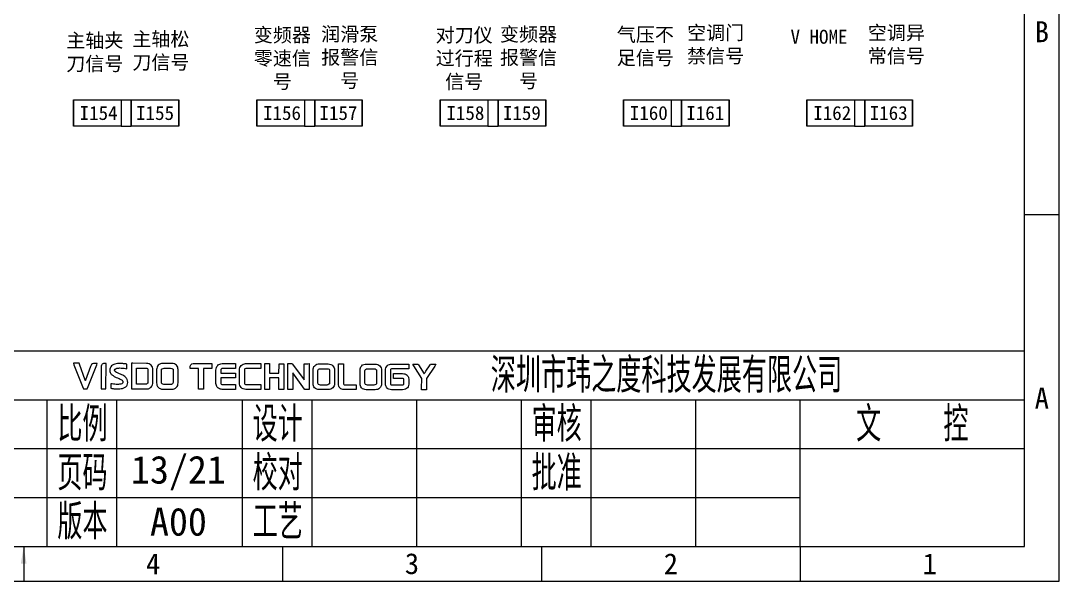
# Model space of a CAD drawing. Header units: millimetres. Extents: x 547 to 2149, y 622 to 1790.
# Drawn here: x 1346.8 to 1495.7, y 1102.4 to 1182.7 of the extents above; entities that cross this region are included whole.
import ezdxf

# ---------------------------------------------------------------- set-up
doc = ezdxf.new("R2010")
doc.units = ezdxf.units.MM
for name, color, linetype in [('中文标注', 3, 'Continuous'), ('仅图框使用', 7, 'Continuous'), ('元器件与线路', 7, 'Continuous'), ('英文数字标注', 3, 'Continuous')]:
    doc.layers.add(name, color=color, linetype=linetype)
doc.styles.get("Standard").update_dxf_attribs({"font": 'txt', "bigfont": 'gbcbig.shx'})
doc.styles.add('宋体', font='')
doc.styles.get('宋体').set_extended_font_data('宋体')
doc.dimstyles.new('ISO-25', dxfattribs={"dimtxt": 2.5, "dimasz": 2.5, "dimexe": 1.25, "dimexo": 0.625, "dimtad": 1, "dimtxsty": 'Standard', "dimcen": 2.5, "dimadec": 0, "dimazin": 0, "dimtfac": 1, "dimtmove": 0, "dimatfit": 3, "dimfxl": 0, "dimarcsym": 0})

# ---------------------------------------------------------------- blocks, each defined once
blk = doc.blocks.new('Logo-Eng')
at = {"layer": '仅图框使用', "color": 4}
for points, knots in [([(-0.44, -1.42), (-0.44, -1.42), (-1.75, 1.92), (-1.75, 1.92), (-1.75, 1.92), (-1.75, 1.92), (-1.84, 2.14), (-1.84, 2.14), (-1.84, 2.14), (-1.84, 2.14), (-1.6, 2.14), (-1.6, 2.14), (-1.6, 2.14), (-1.6, 2.14), (-1.14, 2.14), (-1.14, 2.14), (-1.14, 2.14), (-1.14, 2.14), (-1.02, 2.14), (-1.02, 2.14), (-1.02, 2.14), (-1.02, 2.14), (-0.98, 2.03), (-0.98, 2.03), (-0.98, 2.03), (-0.98, 2.03), (-0.15, -0.28), (-0.15, -0.28), (-0.15, -0.28), (-0.15, -0.28), (-0.15, -0.28), (-0.15, -0.28), (-0.15, -0.28), (-0.14, -0.29), (-0.14, -0.3), (-0.13, -0.31), (-0.13, -0.31), (-0.13, -0.31), (-0.13, -0.31), (-0.13, -0.31), (-0.13, -0.31), (-0.13, -0.31), (-0.13, -0.31), (-0.12, -0.31), (-0.12, -0.31), (-0.12, -0.3), (-0.11, -0.29), (-0.11, -0.28), (-0.11, -0.28), (-0.11, -0.28), (-0.11, -0.28), (-0.11, -0.28), (-0.11, -0.28), (-0.11, -0.28), (0.64, 1.69), (0.64, 1.69), (0.64, 1.69), (0.82, 2.14), (0.9, 2.14), (1.3, 2.13), (1.3, 2.13), (1.3, 2.13), (1.36, 2.13), (1.36, 2.13), (1.36, 2.13), (1.36, 2.13), (1.6, 2.13), (1.6, 2.13), (1.6, 2.13), (1.6, 2.13), (1.51, 1.91), (1.51, 1.91), (1.51, 1.91), (1.51, 1.91), (0.17, -1.42), (0.17, -1.42), (0.17, -1.42), (0.17, -1.42), (0.13, -1.52), (0.13, -1.52), (0.13, -1.52), (0.13, -1.52), (0.02, -1.52), (0.02, -1.52), (0.02, -1.52), (0.02, -1.52), (-0.29, -1.52), (-0.29, -1.52), (-0.29, -1.52), (-0.29, -1.52), (-0.4, -1.52), (-0.4, -1.52), (-0.4, -1.52), (-0.4, -1.52), (-0.44, -1.42), (-0.44, -1.42)], [0, 0, 0, 0, 0.041667, 0.041667, 0.041667, 0.041667, 0.083333, 0.083333, 0.083333, 0.083333, 0.125, 0.125, 0.125, 0.125, 0.166667, 0.166667, 0.166667, 0.166667, 0.208333, 0.208333, 0.208333, 0.208333, 0.25, 0.25, 0.25, 0.25, 0.291667, 0.291667, 0.291667, 0.291667, 0.333333, 0.333333, 0.333333, 0.333333, 0.375, 0.375, 0.375, 0.375, 0.416667, 0.416667, 0.416667, 0.416667, 0.458333, 0.458333, 0.458333, 0.458333, 0.5, 0.5, 0.5, 0.5, 0.541667, 0.541667, 0.541667, 0.541667, 0.583333, 0.583333, 0.583333, 0.583333, 0.625, 0.625, 0.625, 0.625, 0.666667, 0.666667, 0.666667, 0.666667, 0.708333, 0.708333, 0.708333, 0.708333, 0.75, 0.75, 0.75, 0.75, 0.791667, 0.791667, 0.791667, 0.791667, 0.833333, 0.833333, 0.833333, 0.833333, 0.875, 0.875, 0.875, 0.875, 0.916667, 0.916667, 0.916667, 0.916667, 0.958333, 0.958333, 0.958333, 0.958333, 1, 1, 1, 1]), ([(2.85, 1.96), (2.85, 1.96), (2.84, -1.36), (2.84, -1.36), (2.84, -1.36), (2.84, -1.36), (2.84, -1.53), (2.84, -1.53), (2.84, -1.53), (2.84, -1.53), (2.68, -1.53), (2.68, -1.53), (2.68, -1.53), (2.68, -1.53), (2.29, -1.53), (2.29, -1.53), (2.29, -1.53), (2.29, -1.53), (2.13, -1.52), (2.13, -1.52), (2.13, -1.52), (2.13, -1.52), (2.13, -1.36), (2.13, -1.36), (2.13, -1.36), (2.13, -1.36), (2.14, 1.62), (2.14, 1.62), (2.14, 1.62), (2.14, 1.8), (2.2, 1.93), (2.3, 2.01), (2.3, 2.01), (2.4, 2.09), (2.53, 2.13), (2.68, 2.13), (2.68, 2.13), (2.68, 2.13), (2.85, 2.13), (2.85, 2.13), (2.85, 2.13), (2.85, 2.13), (2.85, 1.96), (2.85, 1.96)], [0, 0, 0, 0, 0.090909, 0.090909, 0.090909, 0.090909, 0.181818, 0.181818, 0.181818, 0.181818, 0.272727, 0.272727, 0.272727, 0.272727, 0.363636, 0.363636, 0.363636, 0.363636, 0.454545, 0.454545, 0.454545, 0.454545, 0.545455, 0.545455, 0.545455, 0.545455, 0.636364, 0.636364, 0.636364, 0.636364, 0.727273, 0.727273, 0.727273, 0.727273, 0.818182, 0.818182, 0.818182, 0.818182, 0.909091, 0.909091, 0.909091, 0.909091, 1, 1, 1, 1]), ([(5.48, 2.07), (5.56, 2.06), (5.63, 2.05), (5.68, 2.05), (5.68, 2.05), (5.68, 2.05), (5.82, 2.03), (5.82, 2.03), (5.82, 2.03), (5.82, 2.03), (5.82, 1.89), (5.82, 1.89), (5.82, 1.89), (5.82, 1.89), (5.82, 1.56), (5.82, 1.56), (5.82, 1.56), (5.82, 1.56), (5.82, 1.37), (5.82, 1.37), (5.82, 1.37), (5.82, 1.37), (5.64, 1.4), (5.64, 1.4), (5.64, 1.4), (5.5, 1.42), (5.37, 1.43), (5.22, 1.45), (5.22, 1.45), (5.08, 1.46), (4.94, 1.47), (4.81, 1.47), (4.81, 1.47), (4.64, 1.47), (4.44, 1.46), (4.29, 1.4), (4.29, 1.4), (4.17, 1.36), (4.08, 1.28), (4.07, 1.14), (4.07, 1.14), (4.08, 1.06), (4.13, 1), (4.2, 0.94), (4.2, 0.94), (4.29, 0.87), (4.41, 0.81), (4.51, 0.76), (4.51, 0.76), (4.51, 0.76), (4.51, 0.76), (4.51, 0.76), (4.51, 0.76), (4.63, 0.71), (4.71, 0.67), (4.79, 0.63), (4.79, 0.63), (4.79, 0.63), (4.79, 0.63), (4.79, 0.63), (4.79, 0.63), (4.89, 0.59), (4.98, 0.54), (5.09, 0.49), (5.09, 0.49), (5.19, 0.45), (5.29, 0.4), (5.38, 0.34), (5.38, 0.34), (5.48, 0.28), (5.57, 0.22), (5.66, 0.14), (5.66, 0.14), (5.66, 0.14), (5.66, 0.14), (5.66, 0.14), (5.66, 0.14), (5.75, 0.04), (5.83, -0.07), (5.89, -0.2), (5.89, -0.2), (5.94, -0.32), (5.97, -0.46), (5.97, -0.59), (5.97, -0.59), (5.97, -0.73), (5.93, -0.87), (5.86, -1), (5.86, -1), (5.8, -1.12), (5.7, -1.23), (5.58, -1.3), (5.58, -1.3), (5.37, -1.43), (5.11, -1.49), (4.84, -1.51), (4.84, -1.51), (4.58, -1.54), (4.31, -1.53), (4.08, -1.5), (4.08, -1.5), (4.02, -1.5), (3.95, -1.49), (3.89, -1.48), (3.89, -1.48), (3.82, -1.47), (3.75, -1.46), (3.68, -1.45), (3.68, -1.45), (3.68, -1.45), (3.54, -1.43), (3.54, -1.43), (3.54, -1.43), (3.54, -1.43), (3.54, -1.29), (3.54, -1.29), (3.54, -1.29), (3.54, -1.29), (3.54, -0.98), (3.54, -0.98), (3.54, -0.98), (3.54, -0.98), (3.54, -0.79), (3.54, -0.79), (3.54, -0.79), (3.54, -0.79), (3.73, -0.82), (3.73, -0.82), (3.73, -0.82), (3.86, -0.84), (3.99, -0.86), (4.11, -0.87), (4.11, -0.87), (4.24, -0.88), (4.36, -0.89), (4.49, -0.89), (4.49, -0.89), (4.49, -0.89), (4.49, -0.89), (4.49, -0.89), (4.49, -0.89), (4.6, -0.89), (4.69, -0.88), (4.78, -0.87), (4.78, -0.87), (4.86, -0.87), (4.93, -0.85), (4.99, -0.84), (4.99, -0.84), (5.08, -0.81), (5.17, -0.77), (5.23, -0.71), (5.23, -0.71), (5.26, -0.68), (5.28, -0.64), (5.28, -0.59), (5.28, -0.59), (5.28, -0.59), (5.28, -0.59), (5.28, -0.59), (5.28, -0.59), (5.28, -0.53), (5.27, -0.47), (5.25, -0.42), (5.25, -0.42), (5.22, -0.37), (5.19, -0.33), (5.14, -0.29), (5.14, -0.29), (5.14, -0.29), (5.14, -0.29), (5.14, -0.29), (5.14, -0.29), (5.09, -0.25), (5.03, -0.21), (4.96, -0.17), (4.96, -0.17), (4.89, -0.13), (4.82, -0.1), (4.75, -0.06), (4.75, -0.06), (4.75, -0.06), (4.75, -0.06), (4.75, -0.06), (4.75, -0.06), (4.75, -0.06), (4.71, -0.04), (4.71, -0.04), (4.71, -0.04), (4.64, -0.02), (4.58, 0.01), (4.5, 0.05), (4.5, 0.05), (4.39, 0.1), (4.26, 0.15), (4.13, 0.21), (4.13, 0.21), (4, 0.28), (3.88, 0.35), (3.77, 0.44), (3.77, 0.44), (3.77, 0.44), (3.77, 0.44), (3.77, 0.44), (3.77, 0.44), (3.71, 0.48), (3.66, 0.53), (3.62, 0.58), (3.62, 0.58), (3.57, 0.63), (3.53, 0.68), (3.5, 0.74), (3.5, 0.74), (3.5, 0.74), (3.49, 0.74), (3.49, 0.74), (3.49, 0.74), (3.41, 0.87), (3.38, 1.03), (3.39, 1.18), (3.39, 1.18), (3.4, 1.35), (3.45, 1.52), (3.53, 1.63), (3.53, 1.63), (3.53, 1.63), (3.53, 1.63), (3.53, 1.63), (3.53, 1.63), (3.67, 1.84), (3.89, 1.96), (4.13, 2.03), (4.13, 2.03), (4.36, 2.1), (4.6, 2.11), (4.81, 2.11), (4.81, 2.11), (4.89, 2.11), (4.97, 2.11), (5.05, 2.11), (5.05, 2.11), (5.13, 2.1), (5.21, 2.1), (5.28, 2.09), (5.28, 2.09), (5.34, 2.08), (5.41, 2.08), (5.48, 2.07)], [0, 0, 0, 0, 0.016129, 0.016129, 0.016129, 0.016129, 0.032258, 0.032258, 0.032258, 0.032258, 0.048387, 0.048387, 0.048387, 0.048387, 0.064516, 0.064516, 0.064516, 0.064516, 0.080645, 0.080645, 0.080645, 0.080645, 0.096774, 0.096774, 0.096774, 0.096774, 0.112903, 0.112903, 0.112903, 0.112903, 0.129032, 0.129032, 0.129032, 0.129032, 0.145161, 0.145161, 0.145161, 0.145161, 0.16129, 0.16129, 0.16129, 0.16129, 0.177419, 0.177419, 0.177419, 0.177419, 0.193548, 0.193548, 0.193548, 0.193548, 0.209677, 0.209677, 0.209677, 0.209677, 0.225806, 0.225806, 0.225806, 0.225806, 0.241935, 0.241935, 0.241935, 0.241935, 0.258065, 0.258065, 0.258065, 0.258065, 0.274194, 0.274194, 0.274194, 0.274194, 0.290323, 0.290323, 0.290323, 0.290323, 0.306452, 0.306452, 0.306452, 0.306452, 0.322581, 0.322581, 0.322581, 0.322581, 0.33871, 0.33871, 0.33871, 0.33871, 0.354839, 0.354839, 0.354839, 0.354839, 0.370968, 0.370968, 0.370968, 0.370968, 0.387097, 0.387097, 0.387097, 0.387097, 0.403226, 0.403226, 0.403226, 0.403226, 0.419355, 0.419355, 0.419355, 0.419355, 0.435484, 0.435484, 0.435484, 0.435484, 0.451613, 0.451613, 0.451613, 0.451613, 0.467742, 0.467742, 0.467742, 0.467742, 0.483871, 0.483871, 0.483871, 0.483871, 0.5, 0.5, 0.5, 0.5, 0.516129, 0.516129, 0.516129, 0.516129, 0.532258, 0.532258, 0.532258, 0.532258, 0.548387, 0.548387, 0.548387, 0.548387, 0.564516, 0.564516, 0.564516, 0.564516, 0.580645, 0.580645, 0.580645, 0.580645, 0.596774, 0.596774, 0.596774, 0.596774, 0.612903, 0.612903, 0.612903, 0.612903, 0.629032, 0.629032, 0.629032, 0.629032, 0.645161, 0.645161, 0.645161, 0.645161, 0.66129, 0.66129, 0.66129, 0.66129, 0.677419, 0.677419, 0.677419, 0.677419, 0.693548, 0.693548, 0.693548, 0.693548, 0.709677, 0.709677, 0.709677, 0.709677, 0.725806, 0.725806, 0.725806, 0.725806, 0.741935, 0.741935, 0.741935, 0.741935, 0.758065, 0.758065, 0.758065, 0.758065, 0.774194, 0.774194, 0.774194, 0.774194, 0.790323, 0.790323, 0.790323, 0.790323, 0.806452, 0.806452, 0.806452, 0.806452, 0.822581, 0.822581, 0.822581, 0.822581, 0.83871, 0.83871, 0.83871, 0.83871, 0.854839, 0.854839, 0.854839, 0.854839, 0.870968, 0.870968, 0.870968, 0.870968, 0.887097, 0.887097, 0.887097, 0.887097, 0.903226, 0.903226, 0.903226, 0.903226, 0.919355, 0.919355, 0.919355, 0.919355, 0.935484, 0.935484, 0.935484, 0.935484, 0.951613, 0.951613, 0.951613, 0.951613, 0.967742, 0.967742, 0.967742, 0.967742, 0.983871, 0.983871, 0.983871, 0.983871, 1, 1, 1, 1]), ([(6.51, -1.38), (6.51, -1.38), (6.52, 1.97), (6.52, 1.97), (6.52, 1.97), (6.52, 1.97), (6.52, 2.14), (6.52, 2.14), (6.52, 2.14), (6.52, 2.14), (6.68, 2.14), (6.68, 2.14), (6.68, 2.14), (6.68, 2.14), (8.65, 2.13), (8.65, 2.13), (8.65, 2.13), (8.78, 2.13), (8.9, 2.11), (9.01, 2.07), (9.01, 2.07), (9.12, 2.02), (9.22, 1.96), (9.31, 1.87), (9.31, 1.87), (9.31, 1.87), (9.31, 1.87), (9.31, 1.87), (9.31, 1.87), (9.4, 1.79), (9.46, 1.69), (9.5, 1.57), (9.5, 1.57), (9.54, 1.46), (9.56, 1.34), (9.56, 1.21), (9.56, 1.21), (9.56, 1.21), (9.56, -0.55), (9.56, -0.55), (9.56, -0.55), (9.56, -0.71), (9.54, -0.84), (9.5, -0.96), (9.5, -0.96), (9.45, -1.09), (9.39, -1.2), (9.3, -1.29), (9.3, -1.29), (9.3, -1.29), (9.3, -1.29), (9.3, -1.29), (9.3, -1.29), (9.26, -1.33), (9.22, -1.36), (9.17, -1.39), (9.17, -1.39), (9.17, -1.39), (9.17, -1.39), (9.17, -1.39), (9.17, -1.39), (9.12, -1.43), (9.07, -1.45), (9.01, -1.48), (9.01, -1.48), (9.01, -1.48), (9.01, -1.48), (9.01, -1.48), (9.01, -1.48), (8.96, -1.5), (8.92, -1.52), (8.87, -1.53), (8.87, -1.53), (8.87, -1.53), (8.87, -1.53), (8.87, -1.53), (8.87, -1.53), (8.82, -1.54), (8.77, -1.54), (8.73, -1.54), (8.73, -1.54), (8.73, -1.54), (6.67, -1.54), (6.67, -1.54), (6.67, -1.54), (6.67, -1.54), (6.51, -1.54), (6.51, -1.54), (6.51, -1.54), (6.51, -1.54), (6.51, -1.38), (6.51, -1.38)], [0, 0, 0, 0, 0.043478, 0.043478, 0.043478, 0.043478, 0.086957, 0.086957, 0.086957, 0.086957, 0.130435, 0.130435, 0.130435, 0.130435, 0.173913, 0.173913, 0.173913, 0.173913, 0.217391, 0.217391, 0.217391, 0.217391, 0.26087, 0.26087, 0.26087, 0.26087, 0.304348, 0.304348, 0.304348, 0.304348, 0.347826, 0.347826, 0.347826, 0.347826, 0.391304, 0.391304, 0.391304, 0.391304, 0.434783, 0.434783, 0.434783, 0.434783, 0.478261, 0.478261, 0.478261, 0.478261, 0.521739, 0.521739, 0.521739, 0.521739, 0.565217, 0.565217, 0.565217, 0.565217, 0.608696, 0.608696, 0.608696, 0.608696, 0.652174, 0.652174, 0.652174, 0.652174, 0.695652, 0.695652, 0.695652, 0.695652, 0.73913, 0.73913, 0.73913, 0.73913, 0.782609, 0.782609, 0.782609, 0.782609, 0.826087, 0.826087, 0.826087, 0.826087, 0.869565, 0.869565, 0.869565, 0.869565, 0.913043, 0.913043, 0.913043, 0.913043, 0.956522, 0.956522, 0.956522, 0.956522, 1, 1, 1, 1]), ([(10.1, -0.67), (10.1, -0.67), (10.1, 1.24), (10.1, 1.24), (10.1, 1.24), (10.1, 1.36), (10.12, 1.48), (10.16, 1.58), (10.16, 1.58), (10.2, 1.69), (10.26, 1.79), (10.34, 1.87), (10.34, 1.87), (10.34, 1.87), (10.34, 1.87), (10.34, 1.87), (10.34, 1.87), (10.42, 1.96), (10.52, 2.02), (10.64, 2.07), (10.64, 2.07), (10.75, 2.11), (10.87, 2.13), (11.01, 2.13), (11.01, 2.13), (11.01, 2.13), (12.28, 2.13), (12.28, 2.13), (12.28, 2.13), (12.42, 2.13), (12.54, 2.11), (12.65, 2.06), (12.65, 2.06), (12.76, 2.02), (12.86, 1.95), (12.95, 1.86), (12.95, 1.86), (13.02, 1.78), (13.08, 1.68), (13.12, 1.58), (13.12, 1.58), (13.16, 1.47), (13.18, 1.36), (13.18, 1.23), (13.18, 1.23), (13.18, 1.23), (13.17, -0.68), (13.17, -0.68), (13.17, -0.68), (13.17, -0.8), (13.15, -0.92), (13.12, -1.02), (13.12, -1.02), (13.08, -1.12), (13.02, -1.22), (12.94, -1.3), (12.94, -1.3), (12.85, -1.39), (12.75, -1.45), (12.64, -1.5), (12.64, -1.5), (12.53, -1.54), (12.41, -1.56), (12.27, -1.56), (12.27, -1.56), (12.27, -1.56), (11, -1.56), (11, -1.56), (11, -1.56), (10.87, -1.56), (10.74, -1.54), (10.63, -1.49), (10.63, -1.49), (10.52, -1.45), (10.42, -1.38), (10.33, -1.29), (10.33, -1.29), (10.33, -1.29), (10.33, -1.29), (10.33, -1.29), (10.33, -1.29), (10.25, -1.21), (10.19, -1.12), (10.15, -1.01), (10.15, -1.01), (10.11, -0.91), (10.1, -0.8), (10.1, -0.67)], [0, 0, 0, 0, 0.045455, 0.045455, 0.045455, 0.045455, 0.090909, 0.090909, 0.090909, 0.090909, 0.136364, 0.136364, 0.136364, 0.136364, 0.181818, 0.181818, 0.181818, 0.181818, 0.227273, 0.227273, 0.227273, 0.227273, 0.272727, 0.272727, 0.272727, 0.272727, 0.318182, 0.318182, 0.318182, 0.318182, 0.363636, 0.363636, 0.363636, 0.363636, 0.409091, 0.409091, 0.409091, 0.409091, 0.454545, 0.454545, 0.454545, 0.454545, 0.5, 0.5, 0.5, 0.5, 0.545455, 0.545455, 0.545455, 0.545455, 0.590909, 0.590909, 0.590909, 0.590909, 0.636364, 0.636364, 0.636364, 0.636364, 0.681818, 0.681818, 0.681818, 0.681818, 0.727273, 0.727273, 0.727273, 0.727273, 0.772727, 0.772727, 0.772727, 0.772727, 0.818182, 0.818182, 0.818182, 0.818182, 0.863636, 0.863636, 0.863636, 0.863636, 0.909091, 0.909091, 0.909091, 0.909091, 0.954545, 0.954545, 0.954545, 0.954545, 1, 1, 1, 1]), ([(7.22, -0.84), (7.22, -0.84), (8.48, -0.85), (8.48, -0.85), (8.48, -0.85), (8.59, -0.85), (8.7, -0.83), (8.77, -0.77), (8.77, -0.77), (8.82, -0.73), (8.85, -0.66), (8.85, -0.55), (8.85, -0.55), (8.85, -0.55), (8.85, 1.12), (8.85, 1.12), (8.85, 1.12), (8.85, 1.27), (8.83, 1.35), (8.79, 1.39), (8.79, 1.39), (8.75, 1.43), (8.67, 1.44), (8.55, 1.44), (8.55, 1.44), (8.55, 1.44), (7.23, 1.45), (7.23, 1.45), (7.23, 1.45), (7.23, 1.45), (7.22, -0.84), (7.22, -0.84)], [0, 0, 0, 0, 0.125, 0.125, 0.125, 0.125, 0.25, 0.25, 0.25, 0.25, 0.375, 0.375, 0.375, 0.375, 0.5, 0.5, 0.5, 0.5, 0.625, 0.625, 0.625, 0.625, 0.75, 0.75, 0.75, 0.75, 0.875, 0.875, 0.875, 0.875, 1, 1, 1, 1]), ([(11.16, -0.89), (11.16, -0.89), (12.07, -0.9), (12.07, -0.9), (12.07, -0.9), (12.18, -0.9), (12.3, -0.87), (12.38, -0.8), (12.38, -0.8), (12.43, -0.76), (12.47, -0.7), (12.47, -0.62), (12.47, -0.62), (12.47, -0.62), (12.47, 1.19), (12.47, 1.19), (12.47, 1.19), (12.47, 1.26), (12.45, 1.32), (12.39, 1.36), (12.39, 1.36), (12.33, 1.41), (12.23, 1.43), (12.09, 1.43), (12.09, 1.43), (12.09, 1.43), (11.19, 1.44), (11.19, 1.44), (11.19, 1.44), (11.06, 1.44), (10.96, 1.41), (10.89, 1.36), (10.89, 1.36), (10.83, 1.32), (10.8, 1.26), (10.8, 1.19), (10.8, 1.19), (10.8, 1.19), (10.8, -0.62), (10.8, -0.62), (10.8, -0.62), (10.8, -0.68), (10.83, -0.75), (10.9, -0.81), (10.9, -0.81), (10.96, -0.86), (11.05, -0.89), (11.16, -0.89)], [0, 0, 0, 0, 0.083333, 0.083333, 0.083333, 0.083333, 0.166667, 0.166667, 0.166667, 0.166667, 0.25, 0.25, 0.25, 0.25, 0.333333, 0.333333, 0.333333, 0.333333, 0.416667, 0.416667, 0.416667, 0.416667, 0.5, 0.5, 0.5, 0.5, 0.583333, 0.583333, 0.583333, 0.583333, 0.666667, 0.666667, 0.666667, 0.666667, 0.75, 0.75, 0.75, 0.75, 0.833333, 0.833333, 0.833333, 0.833333, 0.916667, 0.916667, 0.916667, 0.916667, 1, 1, 1, 1]), ([(18.72, -1.16), (18.64, -1.01), (18.6, -0.82), (18.6, -0.59), (18.6, -0.59), (18.6, -0.59), (18.6, 1.15), (18.6, 1.15)], [0.73684211, 0.73684211, 0.73684211, 0.73684211, 0.76315789, 0.76315789, 0.76315789, 0.76315789, 0.78947368, 0.78947368, 0.78947368, 0.78947368]), ([(33.6, -0.97), (33.6, -0.97), (34.51, -0.97), (34.51, -0.97), (34.51, -0.97), (34.61, -0.97), (34.73, -0.94), (34.81, -0.87), (34.81, -0.87), (34.86, -0.83), (34.9, -0.77), (34.9, -0.7), (34.9, -0.7), (34.9, -0.7), (34.9, 1.12), (34.9, 1.12), (34.9, 1.12), (34.9, 1.19), (34.88, 1.25), (34.83, 1.29), (34.83, 1.29), (34.76, 1.33), (34.67, 1.36), (34.53, 1.36), (34.53, 1.36), (34.53, 1.36), (33.62, 1.36), (33.62, 1.36), (33.62, 1.36), (33.49, 1.36), (33.39, 1.33), (33.32, 1.29), (33.32, 1.29), (33.32, 1.29), (33.32, 1.29), (33.32, 1.29), (33.32, 1.29), (33.27, 1.24), (33.24, 1.19), (33.24, 1.12), (33.24, 1.12), (33.24, 1.12), (33.23, -0.69), (33.23, -0.69), (33.23, -0.69), (33.23, -0.75), (33.27, -0.83), (33.33, -0.88), (33.33, -0.88), (33.39, -0.93), (33.48, -0.96), (33.6, -0.97)], [0, 0, 0, 0, 0.076923, 0.076923, 0.076923, 0.076923, 0.153846, 0.153846, 0.153846, 0.153846, 0.230769, 0.230769, 0.230769, 0.230769, 0.307692, 0.307692, 0.307692, 0.307692, 0.384615, 0.384615, 0.384615, 0.384615, 0.461538, 0.461538, 0.461538, 0.461538, 0.538462, 0.538462, 0.538462, 0.538462, 0.615385, 0.615385, 0.615385, 0.615385, 0.692308, 0.692308, 0.692308, 0.692308, 0.769231, 0.769231, 0.769231, 0.769231, 0.846154, 0.846154, 0.846154, 0.846154, 0.923077, 0.923077, 0.923077, 0.923077, 1, 1, 1, 1]), ([(40.34, -0.98), (40.34, -0.98), (41.25, -0.98), (41.25, -0.98), (41.25, -0.98), (41.35, -0.98), (41.47, -0.95), (41.55, -0.89), (41.55, -0.89), (41.6, -0.85), (41.64, -0.79), (41.64, -0.71), (41.64, -0.71), (41.64, -0.71), (41.64, 1.1), (41.64, 1.1), (41.64, 1.1), (41.64, 1.17), (41.62, 1.23), (41.56, 1.27), (41.56, 1.27), (41.5, 1.32), (41.4, 1.35), (41.27, 1.35), (41.27, 1.35), (41.27, 1.35), (40.36, 1.35), (40.36, 1.35), (40.36, 1.35), (40.23, 1.35), (40.13, 1.32), (40.06, 1.27), (40.06, 1.27), (40.06, 1.27), (40.06, 1.27), (40.06, 1.27), (40.06, 1.27), (40.01, 1.23), (39.98, 1.17), (39.98, 1.11), (39.98, 1.11), (39.98, 1.11), (39.97, -0.71), (39.97, -0.71), (39.97, -0.71), (39.97, -0.77), (40, -0.84), (40.07, -0.9), (40.07, -0.9), (40.13, -0.95), (40.22, -0.98), (40.34, -0.98)], [0, 0, 0, 0, 0.076923, 0.076923, 0.076923, 0.076923, 0.153846, 0.153846, 0.153846, 0.153846, 0.230769, 0.230769, 0.230769, 0.230769, 0.307692, 0.307692, 0.307692, 0.307692, 0.384615, 0.384615, 0.384615, 0.384615, 0.461538, 0.461538, 0.461538, 0.461538, 0.538462, 0.538462, 0.538462, 0.538462, 0.615385, 0.615385, 0.615385, 0.615385, 0.692308, 0.692308, 0.692308, 0.692308, 0.769231, 0.769231, 0.769231, 0.769231, 0.846154, 0.846154, 0.846154, 0.846154, 0.923077, 0.923077, 0.923077, 0.923077, 1, 1, 1, 1]), ([(43.15, -1.4), (42.99, -1.23), (42.91, -1), (42.91, -0.74), (42.91, -0.74), (42.91, -0.74), (42.91, 1.14), (42.91, 1.14)], [0.76190476, 0.76190476, 0.76190476, 0.76190476, 0.78571429, 0.78571429, 0.78571429, 0.78571429, 0.80952381, 0.80952381, 0.80952381, 0.80952381])]:
    blk.add_open_spline(points, degree=3, knots=knots, dxfattribs=at)
for points in [[(14.91, 1.57), (14.91, 1.68), (14.94, 1.83), (15.02, 1.94)], [(14.91, 1.41), (14.91, 1.41), (14.91, 1.57), (14.91, 1.57)], [(15.02, 1.94), (15.09, 2.04), (15.2, 2.11), (15.35, 2.11)], [(15.35, 2.11), (15.35, 2.11), (17.88, 2.1), (17.88, 2.1)], [(17.88, 2.1), (17.88, 2.1), (18.04, 2.1), (18.04, 2.1)], [(18.04, 2.1), (18.04, 2.1), (18.04, 1.94), (18.04, 1.94)], [(18.04, 1.94), (18.04, 1.94), (18.04, 1.56), (18.04, 1.56)], [(18.04, 1.56), (18.04, 1.56), (18.04, 1.4), (18.04, 1.4)], [(18.6, 1.15), (18.6, 1.28), (18.63, 1.41), (18.67, 1.53)], [(18.67, 1.53), (18.71, 1.65), (18.78, 1.75), (18.86, 1.85)], [(18.86, 1.85), (18.94, 1.93), (19.04, 2), (19.15, 2.04)], [(18.86, 1.85), (18.86, 1.85), (18.86, 1.85), (18.86, 1.85)], [(19.15, 2.04), (19.25, 2.08), (19.37, 2.1), (19.5, 2.1)], [(19.5, 2.1), (19.5, 2.1), (21.26, 2.1), (21.26, 2.1)], [(21.26, 2.1), (21.26, 2.1), (21.42, 2.09), (21.42, 2.09)], [(21.42, 2.09), (21.42, 2.09), (21.42, 1.93), (21.42, 1.93)], [(21.42, 1.93), (21.42, 1.93), (21.42, 1.56), (21.42, 1.56)], [(21.42, 1.56), (21.42, 1.56), (21.42, 1.4), (21.42, 1.4)], [(21.98, 1.19), (21.98, 1.31), (22, 1.43), (22.04, 1.54)], [(22.04, 1.54), (22.09, 1.65), (22.15, 1.74), (22.23, 1.83)], [(22.23, 1.83), (22.32, 1.92), (22.41, 1.98), (22.52, 2.03)], [(22.52, 2.03), (22.62, 2.07), (22.74, 2.09), (22.86, 2.09)], [(22.86, 2.09), (22.86, 2.09), (24.88, 2.09), (24.88, 2.09)], [(24.88, 2.09), (24.88, 2.09), (25.04, 2.09), (25.04, 2.09)], [(25.04, 2.09), (25.04, 2.09), (25.04, 1.93), (25.04, 1.93)], [(25.04, 1.93), (25.04, 1.93), (25.04, 1.55), (25.04, 1.55)], [(25.04, 1.55), (25.04, 1.55), (25.04, 1.39), (25.04, 1.39)], [(25.6, -1.43), (25.6, -1.43), (25.61, 1.92), (25.61, 1.92)], [(25.61, 1.92), (25.61, 1.92), (25.61, 2.09), (25.61, 2.09)], [(25.61, 2.09), (25.61, 2.09), (25.77, 2.09), (25.77, 2.09)], [(25.77, 2.09), (25.77, 2.09), (26.15, 2.09), (26.15, 2.09)], [(26.15, 2.09), (26.15, 2.09), (26.31, 2.09), (26.31, 2.09)], [(26.31, 2.09), (26.31, 2.09), (26.31, 1.92), (26.31, 1.92)], [(26.31, 1.92), (26.31, 1.92), (26.31, 0.74), (26.31, 0.74)], [(27.65, 0.73), (27.65, 0.73), (27.66, 1.92), (27.66, 1.92)], [(27.66, 1.92), (27.66, 1.92), (27.66, 2.08), (27.66, 2.08)], [(27.66, 2.08), (27.66, 2.08), (27.82, 2.08), (27.82, 2.08)], [(27.82, 2.08), (27.82, 2.08), (28.2, 2.08), (28.2, 2.08)], [(28.2, 2.08), (28.2, 2.08), (28.36, 2.08), (28.36, 2.08)], [(28.36, 1.92), (28.36, 1.92), (28.35, -1.44), (28.35, -1.44)], [(28.36, 2.08), (28.36, 2.08), (28.36, 1.92), (28.36, 1.92)], [(28.92, -1.46), (28.92, -1.46), (28.93, 1.93), (28.93, 1.93)], [(28.93, 1.93), (28.93, 1.93), (28.93, 2.09), (28.93, 2.09)], [(28.93, 2.09), (28.93, 2.09), (29.09, 2.09), (29.09, 2.09)], [(29.09, 2.09), (29.09, 2.09), (29.47, 2.09), (29.47, 2.09)], [(29.47, 2.09), (29.47, 2.09), (29.55, 2.09), (29.55, 2.09)], [(29.55, 2.09), (29.55, 2.09), (29.6, 2.02), (29.6, 2.02)], [(29.6, 2.02), (29.6, 2.02), (31.26, -0.25), (31.26, -0.25)], [(31.26, -0.25), (31.26, -0.25), (31.27, 1.91), (31.27, 1.91)], [(31.27, 1.91), (31.27, 1.91), (31.27, 2.07), (31.27, 2.07)], [(31.27, 2.07), (31.27, 2.07), (31.42, 2.07), (31.42, 2.07)], [(31.42, 2.07), (31.42, 2.07), (31.8, 2.08), (31.8, 2.08)], [(31.8, 2.08), (31.8, 2.08), (31.97, 2.09), (31.97, 2.09)], [(31.97, 1.92), (31.97, 1.92), (31.96, -1.47), (31.96, -1.47)], [(31.97, 2.09), (31.97, 2.09), (31.97, 1.92), (31.97, 1.92)], [(32.53, 1.17), (32.53, 1.29), (32.55, 1.41), (32.59, 1.51)], [(32.59, 1.51), (32.63, 1.62), (32.69, 1.71), (32.77, 1.79)], [(32.77, 1.79), (32.86, 1.88), (32.96, 1.95), (33.07, 2)], [(33.07, 2), (33.18, 2.04), (33.31, 2.06), (33.44, 2.06)], [(33.44, 2.06), (33.44, 2.06), (34.71, 2.06), (34.71, 2.06)], [(34.71, 2.06), (34.85, 2.06), (34.97, 2.03), (35.08, 1.99)], [(35.08, 1.99), (35.08, 1.99), (35.08, 1.99), (35.08, 1.99)], [(35.08, 1.99), (35.2, 1.95), (35.3, 1.88), (35.38, 1.79)], [(35.38, 1.79), (35.46, 1.71), (35.52, 1.61), (35.55, 1.5)], [(35.55, 1.5), (35.59, 1.4), (35.61, 1.28), (35.61, 1.16)], [(36.17, -0.77), (36.17, -0.77), (36.18, 1.89), (36.18, 1.89)], [(36.18, 1.89), (36.18, 1.89), (36.18, 2.05), (36.18, 2.05)], [(36.18, 2.05), (36.18, 2.05), (36.34, 2.05), (36.34, 2.05)], [(36.34, 2.05), (36.34, 2.05), (36.72, 2.05), (36.72, 2.05)], [(36.72, 2.05), (36.72, 2.05), (36.88, 2.05), (36.88, 2.05)], [(36.88, 2.05), (36.88, 2.05), (36.88, 1.88), (36.88, 1.88)], [(36.88, 1.88), (36.88, 1.88), (36.88, -0.7), (36.88, -0.7)], [(39.27, 1.15), (39.27, 1.28), (39.29, 1.39), (39.33, 1.5)], [(39.33, 1.5), (39.37, 1.6), (39.43, 1.7), (39.51, 1.78)], [(39.51, 1.78), (39.59, 1.87), (39.7, 1.94), (39.81, 1.98)], [(39.81, 1.98), (39.92, 2.02), (40.05, 2.05), (40.18, 2.04)], [(40.18, 2.04), (40.18, 2.04), (41.45, 2.04), (41.45, 2.04)], [(41.45, 2.04), (41.59, 2.04), (41.71, 2.02), (41.82, 1.97)], [(41.82, 1.97), (41.82, 1.97), (41.82, 1.98), (41.82, 1.98)], [(41.82, 1.98), (41.94, 1.93), (42.03, 1.86), (42.12, 1.77)], [(42.12, 1.77), (42.2, 1.69), (42.26, 1.6), (42.29, 1.49)], [(42.98, 1.49), (43.02, 1.6), (43.09, 1.7), (43.17, 1.79)], [(43.17, 1.79), (43.25, 1.87), (43.36, 1.94), (43.48, 1.98)], [(43.48, 1.98), (43.59, 2.02), (43.72, 2.04), (43.87, 2.04)], [(43.48, 1.98), (43.48, 1.98), (43.48, 1.98), (43.48, 1.98)], [(43.87, 2.04), (43.87, 2.04), (46.11, 2.04), (46.11, 2.04)], [(46.11, 2.04), (46.11, 2.04), (46.28, 2.04), (46.28, 2.04)], [(46.28, 1.5), (46.28, 1.5), (46.27, 1.34), (46.27, 1.34)], [(46.28, 2.04), (46.28, 2.04), (46.28, 1.87), (46.28, 1.87)], [(46.28, 1.87), (46.28, 1.87), (46.28, 1.5), (46.28, 1.5)], [(47, 1.76), (47, 1.76), (46.85, 2.01), (46.85, 2.01)], [(46.85, 2.01), (46.85, 2.01), (47.14, 2.01), (47.14, 2.01)], [(48.11, -0.04), (48.11, -0.04), (47, 1.76), (47, 1.76)], [(47.14, 2.01), (47.14, 2.01), (47.52, 2.01), (47.52, 2.01)], [(47.52, 2.01), (47.52, 2.01), (47.61, 2.01), (47.61, 2.01)], [(47.61, 2.01), (47.61, 2.01), (47.66, 1.93), (47.66, 1.93)], [(47.66, 1.93), (47.66, 1.93), (48.48, 0.65), (48.48, 0.65)], [(48.71, 1), (48.71, 1), (49.34, 1.93), (49.34, 1.93)], [(49.99, 1.75), (49.99, 1.75), (48.81, -0.04), (48.81, -0.04)], [(49.34, 1.93), (49.34, 1.93), (49.38, 2), (49.38, 2)], [(49.38, 2), (49.38, 2), (49.47, 2), (49.47, 2)], [(49.47, 2), (49.47, 2), (49.85, 2), (49.85, 2)], [(49.85, 2), (49.85, 2), (50.15, 2), (50.15, 2)], [(50.15, 2), (50.15, 2), (49.99, 1.75), (49.99, 1.75)], [(15.07, 1.41), (15.07, 1.41), (14.91, 1.41), (14.91, 1.41)], [(16.12, 1.4), (16.12, 1.4), (15.07, 1.41), (15.07, 1.41)], [(16.11, -1.42), (16.11, -1.42), (16.12, 1.4), (16.12, 1.4)], [(17.88, 1.4), (17.88, 1.4), (16.82, 1.4), (16.82, 1.4)], [(16.82, 1.4), (16.82, 1.4), (16.82, -1.42), (16.82, -1.42)], [(18.04, 1.4), (18.04, 1.4), (17.88, 1.4), (17.88, 1.4)], [(19.31, 0.05), (19.31, 0.05), (19.3, -0.66), (19.3, -0.66)], [(19.35, 1.32), (19.31, 1.29), (19.31, 1.22), (19.31, 1.16)], [(19.31, 1.16), (19.31, 1.16), (19.31, 0.75), (19.31, 0.75)], [(19.31, 0.75), (19.31, 0.75), (21.25, 0.74), (21.25, 0.74)], [(21.25, 0.05), (21.25, 0.05), (19.31, 0.05), (19.31, 0.05)], [(19.69, 1.4), (19.5, 1.4), (19.4, 1.37), (19.35, 1.32)], [(21.25, 1.4), (21.25, 1.4), (19.69, 1.4), (19.69, 1.4)], [(21.42, 1.4), (21.42, 1.4), (21.25, 1.4), (21.25, 1.4)], [(21.25, 0.74), (21.25, 0.74), (21.41, 0.74), (21.41, 0.74)], [(21.41, 0.05), (21.41, 0.05), (21.25, 0.05), (21.25, 0.05)], [(21.41, 0.74), (21.41, 0.74), (21.41, 0.58), (21.41, 0.58)], [(21.41, 0.58), (21.41, 0.58), (21.41, 0.21), (21.41, 0.21)], [(21.41, 0.21), (21.41, 0.21), (21.41, 0.05), (21.41, 0.05)], [(21.98, -0.62), (21.98, -0.62), (21.98, 1.19), (21.98, 1.19)], [(22.76, 1.35), (22.71, 1.32), (22.69, 1.27), (22.69, 1.16)], [(22.69, 1.16), (22.69, 1.16), (22.69, -0.6), (22.69, -0.6)], [(23.05, 1.39), (22.92, 1.39), (22.82, 1.38), (22.76, 1.35)], [(24.88, 1.39), (24.88, 1.39), (23.05, 1.39), (23.05, 1.39)], [(25.04, 1.39), (25.04, 1.39), (24.88, 1.39), (24.88, 1.39)], [(26.31, 0.74), (26.31, 0.74), (27.65, 0.73), (27.65, 0.73)], [(27.65, 0.04), (27.65, 0.04), (26.31, 0.04), (26.31, 0.04)], [(26.31, 0.04), (26.31, 0.04), (26.31, -1.44), (26.31, -1.44)], [(27.65, -1.44), (27.65, -1.44), (27.65, 0.04), (27.65, 0.04)], [(29.63, 0.79), (29.63, 0.79), (29.62, -1.46), (29.62, -1.46)], [(31.29, -1.56), (31.29, -1.56), (29.63, 0.79), (29.63, 0.79)], [(32.53, -0.74), (32.53, -0.74), (32.53, 1.17), (32.53, 1.17)], [(35.61, 1.16), (35.61, 1.16), (35.61, -0.75), (35.61, -0.75)], [(39.27, -0.76), (39.27, -0.76), (39.27, 1.15), (39.27, 1.15)], [(42.29, 1.49), (42.33, 1.38), (42.35, 1.27), (42.35, 1.14)], [(42.35, 1.14), (42.35, 1.14), (42.35, -0.77), (42.35, -0.77)], [(42.91, 1.14), (42.92, 1.26), (42.94, 1.38), (42.98, 1.49)], [(43.69, 1.3), (43.65, 1.28), (43.62, 1.22), (43.62, 1.11)], [(43.62, 1.11), (43.62, 1.11), (43.62, -0.74), (43.62, -0.74)], [(43.98, 1.34), (43.85, 1.34), (43.74, 1.34), (43.69, 1.3)], [(46.11, 1.34), (46.11, 1.34), (43.98, 1.34), (43.98, 1.34)], [(44.09, 0.52), (44.09, 0.52), (44.09, 0.68), (44.09, 0.68)], [(44.09, 0.68), (44.09, 0.68), (44.25, 0.68), (44.25, 0.68)], [(44.09, 0.14), (44.09, 0.14), (44.09, 0.52), (44.09, 0.52)], [(44.09, -0.02), (44.09, -0.02), (44.09, 0.14), (44.09, 0.14)], [(44.25, 0.68), (44.25, 0.68), (45.35, 0.67), (45.35, 0.67)], [(45.35, 0.67), (45.48, 0.67), (45.6, 0.65), (45.71, 0.62)], [(45.71, 0.62), (45.83, 0.58), (45.93, 0.52), (46.02, 0.44)], [(46.02, 0.44), (46.14, 0.33), (46.21, 0.21), (46.24, 0.07)], [(46.27, 1.34), (46.27, 1.34), (46.11, 1.34), (46.11, 1.34)], [(46.24, 0.07), (46.27, -0.05), (46.28, -0.17), (46.28, -0.3)], [(48.48, 0.65), (48.48, 0.65), (48.52, 0.71), (48.52, 0.71)], [(48.52, 0.71), (48.57, 0.8), (48.64, 0.89), (48.71, 1)], [(16.11, -1.58), (16.11, -1.58), (16.11, -1.42), (16.11, -1.42)], [(16.82, -1.42), (16.82, -1.42), (16.82, -1.58), (16.82, -1.58)], [(19.12, -1.5), (18.95, -1.44), (18.81, -1.32), (18.72, -1.16)], [(19.3, -0.66), (19.3, -0.74), (19.33, -0.79), (19.37, -0.83)], [(19.37, -0.83), (19.42, -0.87), (19.5, -0.9), (19.6, -0.9)], [(19.6, -0.9), (19.6, -0.9), (21.25, -0.91), (21.25, -0.91)], [(21.25, -0.91), (21.25, -0.91), (21.41, -0.91), (21.41, -0.91)], [(21.41, -0.91), (21.41, -0.91), (21.41, -1.07), (21.41, -1.07)], [(21.41, -1.07), (21.41, -1.07), (21.41, -1.44), (21.41, -1.44)], [(21.41, -1.44), (21.41, -1.44), (21.41, -1.6), (21.41, -1.6)], [(22.03, -1.02), (22, -0.91), (21.98, -0.77), (21.98, -0.62)], [(22.23, -1.33), (22.14, -1.25), (22.08, -1.15), (22.03, -1.02)], [(22.53, -1.53), (22.42, -1.49), (22.32, -1.42), (22.23, -1.33)], [(22.69, -0.6), (22.69, -0.73), (22.7, -0.81), (22.74, -0.85)], [(22.74, -0.85), (22.78, -0.89), (22.87, -0.9), (23.01, -0.9)], [(23.01, -0.9), (23.01, -0.9), (24.87, -0.9), (24.87, -0.9)], [(24.87, -0.9), (24.87, -0.9), (25.03, -0.9), (25.03, -0.9)], [(25.03, -0.9), (25.03, -0.9), (25.03, -1.07), (25.03, -1.07)], [(25.03, -1.07), (25.03, -1.07), (25.03, -1.44), (25.03, -1.44)], [(25.03, -1.44), (25.03, -1.44), (25.03, -1.6), (25.03, -1.6)], [(25.6, -1.6), (25.6, -1.6), (25.6, -1.43), (25.6, -1.43)], [(26.31, -1.44), (26.31, -1.44), (26.31, -1.6), (26.31, -1.6)], [(27.65, -1.6), (27.65, -1.6), (27.65, -1.44), (27.65, -1.44)], [(28.35, -1.44), (28.35, -1.44), (28.35, -1.6), (28.35, -1.6)], [(28.92, -1.62), (28.92, -1.62), (28.92, -1.46), (28.92, -1.46)], [(29.62, -1.46), (29.62, -1.46), (29.62, -1.62), (29.62, -1.62)], [(31.96, -1.47), (31.96, -1.47), (31.96, -1.63), (31.96, -1.63)], [(32.59, -1.08), (32.55, -0.98), (32.53, -0.87), (32.53, -0.74)], [(32.76, -1.37), (32.68, -1.29), (32.62, -1.19), (32.59, -1.08)], [(33.07, -1.57), (32.95, -1.52), (32.85, -1.45), (32.76, -1.37)], [(35.37, -1.37), (35.29, -1.46), (35.19, -1.53), (35.07, -1.57)], [(35.55, -1.09), (35.51, -1.2), (35.45, -1.29), (35.37, -1.37)], [(35.61, -0.75), (35.61, -0.87), (35.59, -0.99), (35.55, -1.09)], [(36.4, -1.4), (36.25, -1.24), (36.17, -1.02), (36.17, -0.77)], [(37.01, -1.63), (36.74, -1.63), (36.54, -1.54), (36.4, -1.4)], [(36.88, -0.7), (36.88, -0.78), (36.9, -0.84), (36.93, -0.88)], [(36.93, -0.88), (36.96, -0.92), (37.01, -0.93), (37.08, -0.93)], [(37.08, -0.93), (37.08, -0.93), (38.54, -0.94), (38.54, -0.94)], [(38.54, -0.94), (38.54, -0.94), (38.7, -0.94), (38.7, -0.94)], [(38.7, -0.94), (38.7, -0.94), (38.7, -1.1), (38.7, -1.1)], [(38.7, -1.1), (38.7, -1.1), (38.7, -1.47), (38.7, -1.47)], [(38.7, -1.47), (38.7, -1.47), (38.7, -1.63), (38.7, -1.63)], [(39.32, -1.1), (39.29, -1), (39.27, -0.88), (39.27, -0.76)], [(39.5, -1.38), (39.42, -1.3), (39.36, -1.21), (39.32, -1.1)], [(39.8, -1.58), (39.69, -1.54), (39.59, -1.47), (39.5, -1.38)], [(42.11, -1.39), (42.03, -1.47), (41.93, -1.54), (41.81, -1.59)], [(42.29, -1.11), (42.25, -1.21), (42.19, -1.31), (42.11, -1.39)], [(42.35, -0.77), (42.34, -0.89), (42.33, -1), (42.29, -1.11)], [(42.29, -1.11), (42.29, -1.11), (42.29, -1.11), (42.29, -1.11)], [(43.79, -1.65), (43.52, -1.65), (43.3, -1.56), (43.15, -1.4)], [(43.62, -0.74), (43.62, -0.84), (43.63, -0.89), (43.66, -0.91)], [(43.66, -0.91), (43.69, -0.94), (43.76, -0.95), (43.87, -0.95)], [(43.87, -0.95), (43.87, -0.95), (45.32, -0.95), (45.32, -0.95)], [(44.25, -0.02), (44.25, -0.02), (44.09, -0.02), (44.09, -0.02)], [(45.35, -0.02), (45.35, -0.02), (44.25, -0.02), (44.25, -0.02)], [(45.32, -0.95), (45.42, -0.95), (45.49, -0.94), (45.52, -0.91)], [(45.53, -0.08), (45.5, -0.04), (45.44, -0.02), (45.35, -0.02)], [(45.35, -0.02), (45.35, -0.02), (45.35, -0.02), (45.35, -0.02)], [(46.08, -1.36), (45.94, -1.55), (45.71, -1.65), (45.35, -1.65)], [(45.52, -0.91), (45.56, -0.87), (45.57, -0.8), (45.57, -0.69)], [(45.57, -0.29), (45.57, -0.19), (45.56, -0.11), (45.53, -0.08)], [(45.57, -0.69), (45.57, -0.69), (45.57, -0.29), (45.57, -0.29)], [(46.28, -0.62), (46.28, -0.93), (46.23, -1.18), (46.08, -1.36)], [(46.28, -0.3), (46.28, -0.3), (46.28, -0.62), (46.28, -0.62)], [(48.1, -1.49), (48.1, -1.49), (48.11, -0.04), (48.11, -0.04)], [(48.81, -0.04), (48.81, -0.04), (48.81, -1.5), (48.81, -1.5)], [(16.27, -1.58), (16.27, -1.58), (16.11, -1.58), (16.11, -1.58)], [(16.65, -1.58), (16.65, -1.58), (16.27, -1.58), (16.27, -1.58)], [(16.82, -1.58), (16.82, -1.58), (16.65, -1.58), (16.65, -1.58)], [(19.36, -1.57), (19.29, -1.56), (19.21, -1.53), (19.12, -1.5)], [(19.12, -1.5), (19.12, -1.5), (19.12, -1.5), (19.12, -1.5)], [(19.59, -1.6), (19.52, -1.6), (19.44, -1.59), (19.36, -1.57)], [(21.25, -1.6), (21.25, -1.6), (19.59, -1.6), (19.59, -1.6)], [(21.41, -1.6), (21.41, -1.6), (21.25, -1.6), (21.25, -1.6)], [(22.91, -1.6), (22.77, -1.6), (22.65, -1.58), (22.53, -1.53)], [(24.87, -1.6), (24.87, -1.6), (22.91, -1.6), (22.91, -1.6)], [(25.03, -1.6), (25.03, -1.6), (24.87, -1.6), (24.87, -1.6)], [(25.76, -1.6), (25.76, -1.6), (25.6, -1.6), (25.6, -1.6)], [(26.14, -1.6), (26.14, -1.6), (25.76, -1.6), (25.76, -1.6)], [(26.31, -1.6), (26.31, -1.6), (26.14, -1.6), (26.14, -1.6)], [(27.81, -1.6), (27.81, -1.6), (27.65, -1.6), (27.65, -1.6)], [(28.19, -1.6), (28.19, -1.6), (27.81, -1.6), (27.81, -1.6)], [(28.35, -1.6), (28.35, -1.6), (28.19, -1.6), (28.19, -1.6)], [(29.08, -1.62), (29.08, -1.62), (28.92, -1.62), (28.92, -1.62)], [(29.46, -1.62), (29.46, -1.62), (29.08, -1.62), (29.08, -1.62)], [(29.62, -1.62), (29.62, -1.62), (29.46, -1.62), (29.46, -1.62)], [(31.34, -1.63), (31.34, -1.63), (31.29, -1.56), (31.29, -1.56)], [(31.42, -1.63), (31.42, -1.63), (31.34, -1.63), (31.34, -1.63)], [(31.8, -1.63), (31.8, -1.63), (31.42, -1.63), (31.42, -1.63)], [(31.96, -1.63), (31.96, -1.63), (31.8, -1.63), (31.8, -1.63)], [(33.43, -1.63), (33.3, -1.63), (33.18, -1.61), (33.07, -1.57)], [(34.71, -1.63), (34.71, -1.63), (33.43, -1.63), (33.43, -1.63)], [(35.07, -1.57), (34.96, -1.61), (34.84, -1.63), (34.71, -1.63)], [(38.54, -1.63), (38.54, -1.63), (37.01, -1.63), (37.01, -1.63)], [(38.7, -1.63), (38.7, -1.63), (38.54, -1.63), (38.54, -1.63)], [(40.17, -1.65), (40.04, -1.65), (39.92, -1.62), (39.8, -1.58)], [(41.45, -1.65), (41.45, -1.65), (40.17, -1.65), (40.17, -1.65)], [(41.81, -1.59), (41.7, -1.63), (41.58, -1.65), (41.45, -1.65)], [(45.35, -1.65), (45.35, -1.65), (43.79, -1.65), (43.79, -1.65)], [(48.1, -1.66), (48.1, -1.66), (48.1, -1.49), (48.1, -1.49)], [(48.26, -1.66), (48.26, -1.66), (48.1, -1.66), (48.1, -1.66)], [(48.64, -1.66), (48.64, -1.66), (48.26, -1.66), (48.26, -1.66)], [(48.81, -1.66), (48.81, -1.66), (48.64, -1.66), (48.64, -1.66)], [(48.81, -1.5), (48.81, -1.5), (48.81, -1.66), (48.81, -1.66)]]:
    blk.add_open_spline(points, degree=3, dxfattribs=at)

msp = doc.modelspace()

# ---------------------------------------------------------------- linework, layer by layer
at = {"layer": '仅图框使用'}
for p, q in [((1495.7, 1102.38), (1495.7, 1312.38)), ((1490.7, 1107.38), (1490.7, 1307.38)), ((1495.7, 1154.88), (1490.7, 1154.88)), ((1295.57, 1135.38), (1490.7, 1135.38)), ((1295.57, 1128.38), (1490.7, 1128.38)), ((1350.57, 1107.38), (1350.57, 1128.38)), ((1360.57, 1107.38), (1360.57, 1128.38)), ((1378.57, 1107.38), (1378.57, 1128.38)), ((1388.57, 1107.38), (1388.57, 1128.38)), ((1403.57, 1107.38), (1403.57, 1128.38)), ((1418.57, 1107.38), (1418.57, 1128.38)), ((1428.57, 1107.38), (1428.57, 1128.38)), ((1443.57, 1107.38), (1443.57, 1128.38)), ((1458.57, 1107.38), (1458.57, 1128.38)), ((1295.57, 1121.38), (1490.7, 1121.38)), ((1295.57, 1114.38), (1458.57, 1114.38)), ((1203.7, 1107.38), (1490.7, 1107.38)), ((1384.32, 1107.38), (1384.32, 1102.38)), ((1421.45, 1107.38), (1421.45, 1102.38)), ((1458.57, 1107.38), (1458.57, 1102.38)), ((1198.7, 1102.38), (1495.7, 1102.38))]:
    msp.add_line(p, q, dxfattribs=at)
at = {"layer": '元器件与线路'}
for p, q in [((1354.32, 1171.36), (1354.32, 1167.59)), ((1361.16, 1171.36), (1361.16, 1167.59)), ((1361.16, 1171.36), (1362.63, 1171.36)), ((1362.63, 1171.36), (1362.63, 1167.59)), ((1369.46, 1167.59), (1369.46, 1171.36)), ((1380.62, 1171.36), (1380.62, 1167.59)), ((1387.46, 1171.36), (1387.46, 1167.59)), ((1387.46, 1171.36), (1388.93, 1171.36)), ((1388.93, 1171.36), (1388.93, 1167.59)), ((1395.76, 1167.59), (1395.76, 1171.36)), ((1406.92, 1171.36), (1406.92, 1167.59)), ((1413.76, 1171.36), (1413.76, 1167.59)), ((1413.76, 1171.36), (1415.23, 1171.36)), ((1415.23, 1171.36), (1415.23, 1167.59)), ((1422.06, 1167.59), (1422.06, 1171.36)), ((1433.22, 1171.36), (1433.22, 1167.59)), ((1440.06, 1171.36), (1440.06, 1167.59)), ((1440.06, 1171.36), (1441.53, 1171.36)), ((1441.53, 1171.36), (1441.53, 1167.59)), ((1448.36, 1167.59), (1448.36, 1171.36)), ((1459.52, 1171.36), (1459.52, 1167.59)), ((1466.36, 1171.36), (1466.36, 1167.59)), ((1466.36, 1171.36), (1467.83, 1171.36)), ((1467.83, 1171.36), (1467.83, 1167.59)), ((1474.66, 1167.59), (1474.66, 1171.36)), ((1361.16, 1167.59), (1362.63, 1167.59)), ((1387.46, 1167.59), (1388.93, 1167.59)), ((1413.76, 1167.59), (1415.23, 1167.59)), ((1440.06, 1167.59), (1441.53, 1167.59)), ((1466.36, 1167.59), (1467.83, 1167.59))]:
    msp.add_line(p, q, dxfattribs=at)
for points in [[(1354.32, 1171.36), (1361.16, 1171.36), (1361.16, 1167.59), (1354.32, 1167.59)], [(1362.63, 1171.36), (1369.46, 1171.36), (1369.46, 1167.59), (1362.63, 1167.59)], [(1380.62, 1171.36), (1387.46, 1171.36), (1387.46, 1167.59), (1380.62, 1167.59)], [(1388.93, 1171.36), (1395.76, 1171.36), (1395.76, 1167.59), (1388.93, 1167.59)], [(1406.92, 1171.36), (1413.76, 1171.36), (1413.76, 1167.59), (1406.92, 1167.59)], [(1415.23, 1171.36), (1422.06, 1171.36), (1422.06, 1167.59), (1415.23, 1167.59)], [(1433.22, 1171.36), (1440.06, 1171.36), (1440.06, 1167.59), (1433.22, 1167.59)], [(1441.53, 1171.36), (1448.36, 1171.36), (1448.36, 1167.59), (1441.53, 1167.59)], [(1459.52, 1171.36), (1466.36, 1171.36), (1466.36, 1167.59), (1459.52, 1167.59)], [(1467.83, 1171.36), (1474.66, 1171.36), (1474.66, 1167.59), (1467.83, 1167.59)]]:
    msp.add_lwpolyline(points, close=True, dxfattribs=at)

# ---------------------------------------------------------------- block references
at = {"layer": '仅图框使用'}
msp.add_blockref('Logo-Eng', (1356.16, 1131.47), dxfattribs=at)

# ---------------------------------------------------------------- texts
at = {"layer": '中文标注', "char_height": 2, "width": 8.4441, "attachment_point": 2}
for s, insert in [('{\\fSimSun|b0|i0|c134|p2;主轴夹刀信号}', (1357.4, 1180.88)), ('{\\fSimSun|b0|i0|c134|p2;主轴松刀信号}', (1366.87, 1181.08)), ('{\\fSimSun|b0|i0|c134|p2;变频器零速信号}', (1384.29, 1181.67)), ('{\\fSimSun|b0|i0|c134|p2;润滑泵报警信号}', (1393.95, 1181.8)), ('{\\fSimSun|b0|i0|c134|p2;对刀仪过行程信号}', (1410.37, 1181.65)), ('{\\fSimSun|b0|i0|c134|p2;变频器报警信号}', (1419.59, 1181.77)), ('{\\fSimSun|b0|i0|c134|p2;气压不足信号}', (1436.35, 1181.73)), ('{\\fSimSun|b0|i0|c134|p2;空调门禁信号}', (1446.42, 1181.99)), ('{\\fSimSun|b0|i0|c134|p2;空调异常信号}', (1472.34, 1181.99))]:
    msp.add_mtext(s, dxfattribs=dict(at, insert=insert))
at = {"layer": '仅图框使用', "attachment_point": 5}
for s, insert, char_height, width in [('{\\fSimSun|b0|i0|c134|p2;B}', (1493.2, 1181.13), 3, 5), ('{\\fSimSun|b0|i0|c134|p2;A}', (1493.2, 1128.63), 3, 5), ('比例', (1355.63, 1124.88), 5, 10.1092), ('设计', (1383.63, 1124.88), 5, 10.1092), ('审核', (1423.63, 1124.88), 5, 10.1092), ('文  控', (1474.63, 1124.88), 5, 32.125), ('页码', (1355.63, 1117.88), 5, 10.1092), ('校对', (1383.63, 1117.88), 5, 10.1092), ('批准', (1423.63, 1117.88), 5, 10.1092), ('版本', (1355.63, 1110.88), 5, 10.1092), ('工艺', (1383.63, 1110.88), 5, 10.1092), ('{\\fSimSun|b0|i0|c134|p2;4}', (1365.76, 1104.88), 3, 37.125), ('{\\fSimSun|b0|i0|c134|p2;3}', (1402.88, 1104.88), 3, 37.125), ('{\\fSimSun|b0|i0|c134|p2;2}', (1440.01, 1104.88), 3, 37.125), ('{\\fSimSun|b0|i0|c134|p2;1}', (1477.13, 1104.88), 3, 37.125)]:
    msp.add_mtext(s, dxfattribs=dict(at, insert=insert, char_height=char_height, width=width))
at = {"layer": '仅图框使用', "color": 4, "insert": (1439.38, 1131.88), "char_height": 5, "width": 102.6342, "attachment_point": 5}
msp.add_mtext('深圳市玮之度科技发展有限公司', dxfattribs=at)
at = {"layer": '英文数字标注', "char_height": 2}
for s, insert, width, attachment_point in [('{\\fSimSun|b0|i0|c134|p2;V HOME}', (1461.25, 1181.41), 9.7709, 2), ('{\\fSimSun|b0|i0|c134|p2;I154}', (1357.94, 1169.47), 6.4447, 5), ('{\\fSimSun|b0|i0|c134|p2;I155}', (1366.04, 1169.47), 6.8365, 5), ('{\\fSimSun|b0|i0|c134|p2;I156}', (1384.24, 1169.47), 6.4447, 5), ('{\\fSimSun|b0|i0|c134|p2;I157}', (1392.34, 1169.47), 6.8365, 5), ('{\\fSimSun|b0|i0|c134|p2;I158}', (1410.54, 1169.47), 6.4447, 5), ('{\\fSimSun|b0|i0|c134|p2;I159}', (1418.64, 1169.47), 6.8365, 5), ('{\\fSimSun|b0|i0|c134|p2;I160}', (1436.84, 1169.47), 6.4447, 5), ('{\\fSimSun|b0|i0|c134|p2;I161}', (1444.94, 1169.47), 6.8365, 5), ('{\\fSimSun|b0|i0|c134|p2;I162}', (1463.14, 1169.47), 6.4447, 5), ('{\\fSimSun|b0|i0|c134|p2;I163}', (1471.24, 1169.47), 6.8365, 5)]:
    msp.add_mtext(s, dxfattribs=dict(at, insert=insert, width=width, attachment_point=attachment_point))
at = {"layer": '英文数字标注', "char_height": 4, "width": 18.3671, "attachment_point": 5, "style": '宋体'}
for s, insert in [('13/21', (1369.39, 1117.88)), ('A00', (1369.39, 1110.88))]:
    msp.add_mtext(s, dxfattribs=dict(at, insert=insert))

# ---------------------------------------------------------------- leaders
at = {"layer": '仅图框使用'}
msp.add_leader([(1347.2, 1107.38), (1347.2, 1102.38)], dimstyle='ISO-25', override={"dimgap": 0.625, "dimtad": 0}, dxfattribs=at)

doc.saveas('drawing.dxf')
